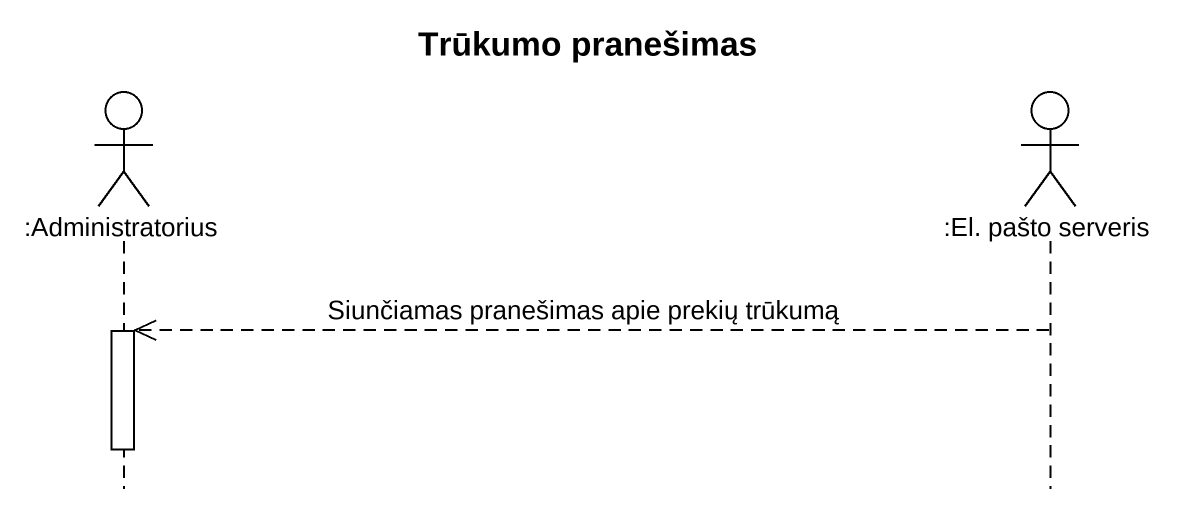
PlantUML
@startuml
title Trūkumo pranešimas
hide footbox
actor ":Administratorius" as Administratorius
actor ":El. pašto serveris" as El_pašto_serveris

El_pašto_serveris -->> Administratorius : Siunčiamas pranešimas apie prekių trūkumą
activate Administratorius
deactivate Administratorius
@enduml
